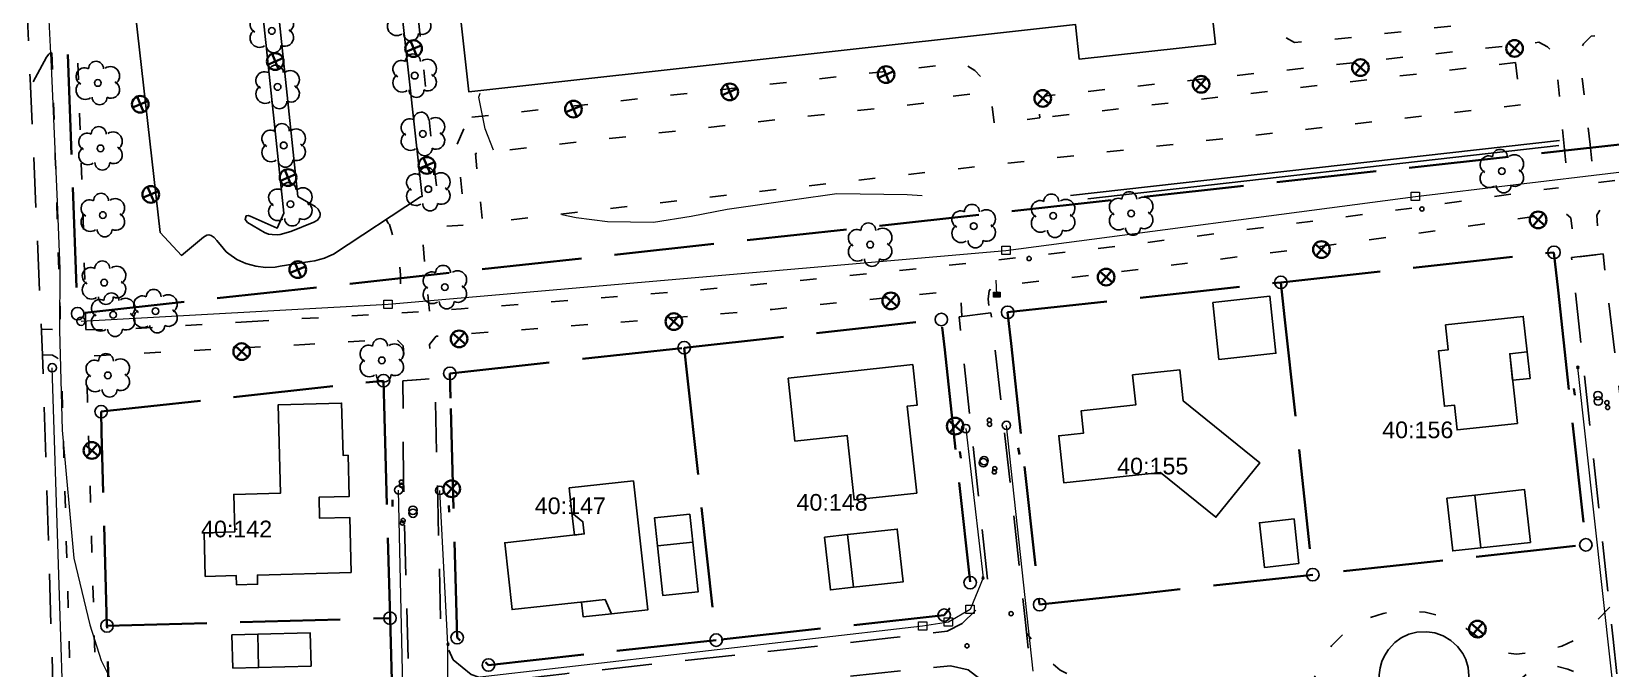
# Model space of a CAD drawing. Header units: metres. Extents: x -12 to 120691, y -61 to 6149382.
# Drawn here: x 119829.8 to 120019.4, y 6148569.7 to 6148646.1 of the extents above; entities that cross this region are included whole.
import ezdxf
from ezdxf.enums import TextEntityAlignment as Align

# ---------------------------------------------------------------- set-up
doc = ezdxf.new("R2010")
doc.units = ezdxf.units.M
for name, pattern in [('Annan_avgränsning_gångban', [6, 2, -4]), ('Annan_avgränsning_körbana', [10, 6, -4]), ('Fastighetsgräns', [16, 12, -4]), ('Heldragen__fast_', [0]), ('Heldragen__skalber__', [0]), ('Heldragen_linje', [2, 1, 1]), ('Häck', [0]), ('Stödmur', [0])]:
    doc.linetypes.add(name, pattern=pattern)
doc.layers.get('0').update_dxf_attribs({"linetype": 'CONTINUOUS'})
for name, color, linetype, lineweight in [('AV_LINE', 9, 'Heldragen__fast_', 20), ('BOSTAD.L_LINE', 9, 'Heldragen_linje', 25), ('DR_LINE', 9, 'Heldragen__fast_', 18), ('FASTGR_LINE', 7, 'Fastighetsgräns', 35), ('GÅNGBK_LINE', 9, 'Annan_avgränsning_gångban', 25), ('HÄCK.K_LINE', 9, 'Häck', 25), ('HÖJDK-1_LINE', 9, 'Heldragen_linje', 18), ('HÖJDK-2_LINE', 9, 'Heldragen_linje', 18), ('KÖRBANK_LINE', 9, 'Annan_avgränsning_körbana', 25), ('KÖRBSTK_LINE', 9, 'Heldragen_linje', 25), ('OFBYG.L_LINE', 9, 'Heldragen_linje', 25), ('SKÄRMTL_LINE', 9, 'Heldragen_linje', 25), ('STAKE_LINE', 9, 'staket', 25), ('STÖDM_LINE', 9, 'Stödmur', 25), ('TSKÄRTL_LINE', 9, 'Heldragen_linje', 25), ('TUTHU.L_LINE', 9, 'Heldragen_linje', 25), ('UTHUSL_LINE', 9, 'Heldragen_linje', 25)]:
    doc.layers.add(name, color=color, linetype=linetype, lineweight=lineweight)
for name, color, linetype in [('DAG_POINT', 3, 'CONTINUOUS'), ('DRG_POINT', 3, 'CONTINUOUS'), ('DRN_POINT', 7, 'CONTINUOUS'), ('DSP_POINT', 9, 'CONTINUOUS'), ('FASTID_POINT', 9, 'CONTINUOUS'), ('FREGNRT_TEXT', 9, 'CONTINUOUS'), ('GRÄ_POINT', 9, 'CONTINUOUS'), ('SAG_POINT', 1, 'CONTINUOUS'), ('STOLP.B_POINT', 9, 'CONTINUOUS'), ('TRÄD.LÖ_POINT', 9, 'CONTINUOUS'), ('VBP_POINT', 9, 'CONTINUOUS'), ('VSV_POINT', 5, 'CONTINUOUS')]:
    doc.layers.add(name, color=color, linetype=linetype)
doc.styles.add('ISO', font='iso.shx')
doc.styles.add('Standard_CAD', font='ARIAL.TTF', dxfattribs={"height": 0.2})
doc.linetypes.add('staket', pattern='A,15,["//",ISO,S=3,R=0,X=0,Y=-1.5],15', length=30)

# ---------------------------------------------------------------- blocks, each defined once
blk = doc.blocks.new('Cirkel')
blk.add_ellipse((0, 0), major_axis=(0.5, 0), ratio=1)
blk = doc.blocks.new('Belysningsstolpe')
at = {"color": 0, "linetype": 'Heldragen__skalber__', "lineweight": 35, "flags": 128}
for points in [[(-0.38, 0.325), (0.38, -0.325)], [(-0.325, -0.38), (0.325, 0.38)]]:
    blk.add_lwpolyline(points, dxfattribs=at)
at = {"color": 0, "linetype": 'Heldragen__skalber__', "lineweight": 35}
blk.add_circle((0, 0), 0.5, dxfattribs=at)
blk = doc.blocks.new('Gränspunkt')
at = {"color": 0, "linetype": 'Heldragen__skalber__', "lineweight": 25}
blk.add_circle((0, 0), 0.5, dxfattribs=at)
blk = doc.blocks.new('Rutnätspunkt_1')
at = {"color": 0, "linetype": 'Heldragen__skalber__', "lineweight": 25, "flags": 128}
for points in [[(-0.5, 0), (-0.08, 0)], [(0, 0.5), (0, 0.08)], [(0.5, 0), (0.08, 0)], [(0, -0.5), (0, -0.08)]]:
    blk.add_lwpolyline(points, dxfattribs=at)
blk = doc.blocks.new('LÖVTRÄD', base_point=(2, 2))
blk.add_circle((2, 2), 0.08)
for centre, radius, start, end in [((1.712, 2.192), 0.222, 59.744, 239.744), ((2, 2.352), 0.208, 0, 180), ((2.288, 2.192), 0.179, 296.565, 116.565), ((1.712, 1.808), 0.179, 116.565, 296.565), ((2.288, 1.808), 0.222, 239.744, 59.744), ((2, 1.648), 0.208, 180, 0)]:
    blk.add_arc(centre, radius, start, end)
blk = doc.blocks.new('Ventil')
at = {"color": 0, "linetype": 'Heldragen__skalber__', "lineweight": 35, "flags": 128}
blk.add_lwpolyline([(-0.4, 0), (0.4, 0)], dxfattribs=at)
blk = doc.blocks.new('DIB')
blk.add_hatch(color=0).paths.add_polyline_path([(0.3, 0, 1), (-0.3, 0, 1)], flags=0)
at = {"color": 0, "linetype": 'Heldragen__skalber__', "lineweight": 0, "flags": 128}
blk.add_lwpolyline([(0.3, 0, 1), (-0.3, 0, 1), (0.3, 0)], format="xyb", dxfattribs=at)
blk = doc.blocks.new('Rektangel')
at = {"color": 0, "linetype": 'Heldragen__skalber__', "lineweight": 0, "flags": 128}
blk.add_lwpolyline([(-0.5, -0.5), (-0.5, 0.5), (0.5, 0.5), (0.5, -0.5), (-0.5, -0.5)], dxfattribs=at)
blk = doc.blocks.new('VBP')
blk.add_hatch(color=0).paths.add_polyline_path([(0.4, -0.3), (-0.4, -0.3), (-0.4, 0.3), (0.4, 0.3)], flags=0)
at = {"color": 0, "linetype": 'Heldragen__skalber__', "lineweight": 0, "flags": 128}
blk.add_lwpolyline([(0.4, -0.3), (-0.4, -0.3), (-0.4, 0.3), (0.4, 0.3), (0.4, -0.3)], dxfattribs=at)

msp = doc.modelspace()

# ---------------------------------------------------------------- linework, layer by layer
at = {"layer": 'AV_LINE', "flags": 128}
msp.add_lwpolyline([(119945.767, 6148614.596), (119945.686, 6148616.326)], dxfattribs=at)
at = {"layer": 'BOSTAD.L_LINE', "flags": 128}
for points in [[(119999.651, 6148610.951), (120008.975, 6148611.974), (120009.441, 6148607.719), (120007.353, 6148607.491), (120008.268, 6148599.14), (120001.031, 6148598.348), (120000.704, 6148601.33), (119999.512, 6148601.2), (119998.785, 6148607.839), (119999.978, 6148607.97), (119999.651, 6148610.951)], [(119920.678, 6148604.55), (119935.668, 6148606.192), (119936.199, 6148601.342), (119935.006, 6148601.211), (119936.149, 6148590.773), (119928.614, 6148589.948), (119927.765, 6148597.701), (119921.502, 6148597.015), (119920.678, 6148604.55)], [(119965.398, 6148593.251), (119953.822, 6148591.984), (119953.202, 6148597.65), (119956.184, 6148597.976), (119955.891, 6148600.66), (119962.451, 6148601.378), (119962.059, 6148604.957), (119967.725, 6148605.577), (119968.137, 6148601.824), (119977.33, 6148594.416), (119972.06, 6148587.875), (119965.396, 6148593.245), (119965.398, 6148593.251)], [(119868.232, 6148581.246), (119856.956, 6148580.936), (119856.988, 6148579.837), (119854.439, 6148579.767), (119854.409, 6148580.867), (119850.688, 6148580.765), (119850.545, 6148586.013), (119854.244, 6148586.114), (119854.121, 6148590.612), (119859.739, 6148590.766), (119859.448, 6148601.362), (119867.073, 6148601.572), (119867.246, 6148595.296), (119867.846, 6148595.313), (119867.981, 6148590.365), (119864.361, 6148590.265), (119864.43, 6148587.744), (119868.05, 6148587.844), (119868.232, 6148581.246)], [(119902.132, 6148592.248), (119903.827, 6148576.76), (119899.493, 6148576.286), (119898.701, 6148578.01), (119887.547, 6148576.79), (119886.668, 6148584.822), (119896.212, 6148585.865), (119896.051, 6148587.336), (119894.727, 6148588.399), (119894.399, 6148591.401), (119902.132, 6148592.248)]]:
    msp.add_lwpolyline(points, dxfattribs=at)
at = {"layer": 'DR_LINE', "flags": 128}
for points in [[(119835.777, 6148611.393), (119872.655, 6148613.429), (119946.844, 6148619.887), (119996.03, 6148626.38), (120032.202, 6148630.693), (120074.72, 6148633.764)], [(119834.584, 6148535.01), (119832.31, 6148605.805)], [(120022.556, 6148480.945), (120025.267, 6148481.327), (120027.165, 6148482.033), (120028.627, 6148485.289), (120028.406, 6148489.41), (120015.53, 6148605.851)], [(119942.034, 6148598.515), (119944.104, 6148580.593)], [(119950.138, 6148569.42), (119946.914, 6148598.899)], [(119874.762, 6148551.321), (119873.92, 6148591.14)], [(119879.836, 6148572.637), (119878.855, 6148591.09)], [(119944.104, 6148580.593), (119942.539, 6148576.822), (119939.936, 6148575.301), (119936.845, 6148574.811), (119881.259, 6148568.422)], [(119879.922, 6148551.485), (119879.836, 6148572.637)]]:
    msp.add_lwpolyline(points, dxfattribs=at)
at = {"layer": 'FASTGR_LINE', "flags": 128}
for points in [[(119830.444, 6148658.638), (119833.882, 6148651.331), (119835.361, 6148612.309), (120075.709, 6148638.628)], [(119979.858, 6148616.061), (120012.662, 6148619.653), (120013.158, 6148615.118)], [(119947.052, 6148612.468), (119979.858, 6148616.061)], [(119979.858, 6148616.061), (119980.311, 6148611.923)], [(120013.158, 6148615.118), (120016.502, 6148584.571), (119983.698, 6148580.98)], [(119908.209, 6148608.215), (119939.099, 6148611.598), (119939.5, 6148607.947)], [(119947.461, 6148608.723), (119947.052, 6148612.468)], [(119980.311, 6148611.923), (119983.698, 6148580.98)], [(119880.075, 6148605.133), (119908.209, 6148608.215)], [(119908.209, 6148608.215), (119908.568, 6148604.932)], [(119939.5, 6148607.947), (119942.557, 6148580.029), (119939.426, 6148576.13), (119912.05, 6148573.133)], [(119962.151, 6148578.619), (119950.893, 6148577.387), (119947.461, 6148608.723)], [(119838.186, 6148600.546), (119872.103, 6148604.254), (119872.182, 6148601.381)], [(119880.156, 6148602.161), (119880.075, 6148605.133)], [(119908.568, 6148604.932), (119912.05, 6148573.133)], [(119912.05, 6148573.133), (119884.715, 6148570.14), (119880.946, 6148573.426), (119880.156, 6148602.161)], [(119838.253, 6148598.071), (119838.186, 6148600.546)], [(119872.182, 6148601.381), (119872.886, 6148575.766)], [(119838.892, 6148574.834), (119838.253, 6148598.071)], [(119983.698, 6148580.98), (119962.151, 6148578.619)], [(119838.892, 6148574.834), (119872.886, 6148575.766)], [(119872.886, 6148575.766), (119873.265, 6148561.939)], [(119839.339, 6148558.557), (119838.892, 6148574.834)]]:
    msp.add_lwpolyline(points, dxfattribs=at)
at = {"layer": 'GÅNGBK_LINE', "flags": 128}
for points in [[(120036.394, 6148699.829), (120036.593, 6148701.689), (120036.791, 6148702.771), (120037.824, 6148703.805), (120038.541, 6148704.402), (120040.839, 6148703.246), (120042.153, 6148702.134), (120043.712, 6148700.085), (120045.203, 6148697.025), (120046.326, 6148693.727), (120047.005, 6148689.835), (120047.842, 6148682.309), (120048.8, 6148674.104), (120049.564, 6148669.551), (120051.388, 6148664.647), (120053.161, 6148661.234), (120054.676, 6148658.774), (120054.836, 6148657.285), (120054.601, 6148656.107), (120053.954, 6148655.273), (120051.865, 6148653.877), (120048.704, 6148652.501), (120046.433, 6148651.933), (120016.573, 6148648.679), (119986.122, 6148645.204), (119981.518, 6148644.845), (119979.682, 6148645.872), (119976.963, 6148648.603), (119975.714, 6148651.202), (119975.135, 6148655.469), (119974.482, 6148660.084), (119973.451, 6148663.231), (119971.882, 6148666.026), (119970.253, 6148668.346), (119969.362, 6148669.583), (119971.192, 6148671.103), (119965.754, 6148677.878), (119963.96, 6148676.377), (119963.099, 6148677.369), (119962.486, 6148679.089), (119962.682, 6148681.263), (119963.481, 6148684.687), (119964.848, 6148687.378), (119967.445, 6148690.375), (119969.485, 6148692.337), (119973.529, 6148695.931), (119978.506, 6148696.445), (119978.733, 6148693.149)], [(119872.684, 6148663.344), (119874.547, 6148663.561), (119878.568, 6148626.528), (119876.725, 6148626.36)], [(120016.996, 6148632.603), (120015.696, 6148643.531), (120016.221, 6148644.671), (120017.124, 6148645.611), (120032.033, 6148647.283), (120045.255, 6148648.784), (120047.626, 6148649.1), (120050.548, 6148649.972), (120053.909, 6148651.574), (120055.794, 6148652.812), (120057.444, 6148653.349), (120059.23, 6148652.909), (120061.367, 6148650.66), (120063.803, 6148646.771), (120065.84, 6148641.798), (120068.742, 6148632.814)], [(119836.371, 6148610.389), (119836.027, 6148623.503), (119835.347, 6148644.033), (119835.11, 6148646.359)], [(119832.262, 6148643.606), (119832.269, 6148643.607), (119832.682, 6148631.124), (119833.256, 6148612.8), (119833.265, 6148610.396)], [(120013.895, 6148632.399), (120012.846, 6148643.397), (120011.873, 6148644.334), (120010.865, 6148644.863), (119978.647, 6148641.32), (119951.428, 6148638.413)], [(119882.728, 6148635.871), (119941.618, 6148642.386), (119943.111, 6148641.485), (119944.486, 6148640.036), (119944.939, 6148639.28), (119945.455, 6148635.168), (119950.935, 6148635.785), (119950.767, 6148637.578), (119950.885, 6148637.742), (119951.407, 6148638.386)], [(120008.062, 6148642.443), (119950.935, 6148635.785)], [(120008.062, 6148642.443), (120008.665, 6148637.351)], [(120008.665, 6148637.351), (119883.999, 6148623.19), (119883.14, 6148631.504), (119937.048, 6148637.569), (119937.004, 6148637.961), (119944.984, 6148638.928)], [(119877.644, 6148612.601), (119877.174, 6148617.091), (119876.813, 6148621.058), (119877.213, 6148621.611), (119878.621, 6148622.617), (119878.933, 6148622.732), (119881.938, 6148622.961), (119880.929, 6148632.557), (119882.217, 6148635.518), (119882.686, 6148635.86)], [(120072.633, 6148633.571), (120075.262, 6148627.767), (120072.511, 6148626.513), (120072.443, 6148626.704), (120071.708, 6148628.8), (120071.018, 6148629.429), (120070.272, 6148629.716), (120064.13, 6148629.275), (120048.853, 6148628.213), (120032.805, 6148626.674), (120018.35, 6148624.956), (120017.803, 6148624.118), (120017.951, 6148622.263), (120018.273, 6148619.434), (120015.132, 6148619.077), (120014.897, 6148621.848), (120014.707, 6148623.82), (120013.946, 6148624.437), (120012.347, 6148624.236), (119996.266, 6148621.95), (119981.239, 6148619.933), (119958.11, 6148617.041), (119945.299, 6148615.564), (119944.82, 6148615.06), (119944.723, 6148614.028), (119944.932, 6148612.384), (119941.552, 6148611.955), (119941.469, 6148613.592), (119941.262, 6148614.495), (119940.858, 6148615.051), (119938.903, 6148614.857), (119918.776, 6148612.811), (119900.609, 6148611.294), (119878.428, 6148609.594), (119877.62, 6148608.593), (119877.944, 6148604.511), (119874.751, 6148604.258), (119874.462, 6148608.456), (119873.635, 6148609.284), (119862.666, 6148608.599)], [(120013.895, 6148632.399), (120014.356, 6148627.563), (120013.207, 6148627.415)], [(120016.996, 6148632.603), (120017.547, 6148627.973), (120018.007, 6148628.032)], [(120018.007, 6148628.032), (120024.782, 6148628.903), (120040.47, 6148630.551), (120059.309, 6148631.913), (120066.448, 6148632.424), (120068.742, 6148632.814)], [(119856.32, 6148611.369), (119873.554, 6148612.342), (119881.428, 6148612.885), (119898.119, 6148614.183), (119914.303, 6148615.523), (119933.658, 6148617.448), (119945.513, 6148618.697), (119961.338, 6148620.516), (119996.393, 6148625.06), (120009.639, 6148626.957), (120013.207, 6148627.415)], [(119872.404, 6148623.589), (119872.661, 6148623.177), (119872.811, 6148622.993), (119873.441, 6148620.924), (119874.008, 6148618.276), (119874.124, 6148616.981), (119874.227, 6148613.277), (119874.146, 6148612.712), (119873.907, 6148612.368)], [(119856.32, 6148611.369), (119841.145, 6148610.441), (119835.165, 6148610.364), (119831.029, 6148610.446)], [(119831.152, 6148607.371), (119832.34, 6148607.324), (119832.89, 6148607.014), (119833.021, 6148606.881), (119833.421, 6148606.161), (119835.076, 6148546.179), (119836.478, 6148495.023), (119836.707, 6148488.536), (119836.817, 6148475.378), (119836.924, 6148473.632), (119837.086, 6148472.493), (119837.489, 6148471.305), (119838.226, 6148470.001), (119839.721, 6148468.476), (119843.019, 6148465.936), (119844.55, 6148464.417), (119845.002, 6148463.641), (119845.264, 6148462.999), (119845.502, 6148462.275), (119845.684, 6148460.833)], [(119848.866, 6148461.202), (119848.357, 6148463.231), (119847.882, 6148464.773), (119846.858, 6148466.409), (119845.361, 6148467.979), (119841.069, 6148471.298), (119840.76, 6148471.604), (119840.215, 6148472.297), (119839.888, 6148473.31), (119839.757, 6148486.153), (119838.184, 6148545.38), (119836.433, 6148606.282), (119837.277, 6148607.24), (119838.241, 6148607.287), (119862.666, 6148608.599)], [(120019.359, 6148577.075), (120017.495, 6148575.145), (120016.818, 6148574.444), (120016.142, 6148573.738), (120015.307, 6148573.195), (120013.629, 6148572.412), (120011.827, 6148572.017), (120009.769, 6148571.644), (120008.182, 6148571.459), (120006.593, 6148571.608), (120005.411, 6148572.088), (120004.106, 6148573.082), (120002.112, 6148574.519), (119999.778, 6148575.856), (119997.211, 6148576.487), (119994.495, 6148576.663), (119992.16, 6148576.335), (119989.798, 6148575.596), (119987.729, 6148574.212), (119985.957, 6148572.44), (119984.514, 6148570.215), (119983.639, 6148567.956), (119983.268, 6148565.593), (119983.169, 6148563.395), (119983.052, 6148562.697), (119982.706, 6148562.547), (119981.757, 6148562.538), (119980.371, 6148562.904), (119976.658, 6148564.018), (119973.261, 6148564.791), (119967.694, 6148566.072), (119962.759, 6148566.892), (119957.279, 6148568.126), (119955.159, 6148568.669), (119953.354, 6148569.508), (119951.919, 6148570.79), (119950.912, 6148572.018), (119949.345, 6148573.928)], [(120021.951, 6148553.093), (120020.67, 6148552.798), (120019.776, 6148552.592), (120018.551, 6148552.775), (120017.127, 6148553.261), (120015.569, 6148554.11), (120014.043, 6148555.114), (120012.339, 6148556.332), (120011.093, 6148557.359), (120009.865, 6148558.542), (120008.655, 6148559.866), (120007.769, 6148561.136), (120007.319, 6148562.486), (120007.13, 6148564.133), (120007.203, 6148565.536), (120007.531, 6148566.765), (120008.416, 6148568.236), (120009.568, 6148569.203), (120010.771, 6148569.774), (120011.939, 6148570.03), (120013.092, 6148569.956), (120014.316, 6148569.647), (120016.121, 6148568.946), (120017.855, 6148567.869), (120018.488, 6148567.314), (120020.617, 6148565.451)]]:
    msp.add_lwpolyline(points, dxfattribs=at)
at = {"layer": 'HÄCK.K_LINE', "flags": 128}
msp.add_lwpolyline([(120013.332, 6148633.088), (119954.61, 6148626.464)], dxfattribs=at)
at = {"layer": 'HÖJDK-1_LINE', "flags": 128}
for points in [[(119885.303, 6148631.924), (119884.293, 6148634.48), (119883.548, 6148638.294), (119883.693, 6148638.76)], [(119936.775, 6148626.429), (119934.992, 6148626.578), (119926.534, 6148626.675), (119921.445, 6148625.953), (119913.385, 6148624.793), (119909.05, 6148623.947), (119904.507, 6148623.255), (119899, 6148623.334), (119895.233, 6148623.799), (119893.502, 6148624.162)]]:
    msp.add_lwpolyline(points, dxfattribs=at)
at = {"layer": 'HÖJDK-2_LINE', "flags": 128}
msp.add_lwpolyline([(119829.875, 6148772.118), (119830.184, 6148770.974), (119831.714, 6148768.667), (119833.715, 6148767.47), (119835.693, 6148766.875), (119838.835, 6148766.489), (119842.811, 6148765.791), (119844.073, 6148764.934), (119844.686, 6148763.818), (119844.993, 6148761.935), (119843.888, 6148759.638), (119842.002, 6148757.924), (119839.311, 6148752.85), (119839.565, 6148749.779), (119839.783, 6148748.307), (119839.443, 6148746.977), (119839.451, 6148745.021), (119840.092, 6148743.56), (119841.364, 6148742.732), (119845.342, 6148740.586), (119847.442, 6148739.401), (119849.269, 6148737.491), (119850.985, 6148734.862), (119851.299, 6148732.163), (119850.603, 6148728.725), (119848.645, 6148725.786), (119846.456, 6148724.18), (119843.555, 6148722.436), (119842.599, 6148721.641), (119840.574, 6148719.692), (119839.075, 6148717.964), (119837.873, 6148716.137), (119837.156, 6148714.431), (119837.471, 6148713.512), (119838.558, 6148713.22), (119840.91, 6148713.482), (119844.279, 6148714.126), (119847.373, 6148714.018), (119848.585, 6148713.014), (119849.053, 6148711.442), (119849.016, 6148709.214), (119848.337, 6148706.716), (119847.262, 6148704.516), (119845.947, 6148702.59), (119844.622, 6148700.874), (119843.584, 6148699.778), (119842.269, 6148699.14), (119840.85, 6148698.177), (119838.73, 6148697.007), (119836.475, 6148696.324), (119835.1, 6148696.097), (119832.907, 6148695.243), (119831.443, 6148694.249), (119830.162, 6148692.7), (119829.629, 6148690.005), (119829.618, 6148686.515), (119830.26, 6148682.601), (119831.365, 6148675.556), (119831.318, 6148674.554), (119831.07, 6148662.6), (119831.774, 6148649.925), (119832.211, 6148641.107), (119832.894, 6148625.71), (119833.244, 6148617.664), (119833.194, 6148610.338), (119833.504, 6148598.321), (119834.921, 6148582.97), (119836.834, 6148574.976), (119838.179, 6148570.702), (119840.101, 6148566.859), (119841.704, 6148563.105), (119843.266, 6148559.405)], dxfattribs=at)
at = {"layer": 'KÖRBANK_LINE', "flags": 128}
for points in [[(119835.322, 6148465.137), (119833.976, 6148502.13), (119833.24, 6148534.785), (119832.343, 6148569.543), (119831.152, 6148607.371), (119829.663, 6148640.503), (119828.449, 6148667.906), (119827.662, 6148689.429), (119826.532, 6148709.179), (119825.325, 6148724.918), (119824.494, 6148741.201), (119823.263, 6148758.635), (119821.781, 6148773.738), (119819.949, 6148787.827), (119817.467, 6148804.969), (119814.704, 6148821.245), (119813.244, 6148829.826), (119811.278, 6148840.785), (119808.144, 6148854.019), (119805.818, 6148864.137), (119802.439, 6148875.731), (119800.625, 6148882.054), (119798.839, 6148888.394)], [(119830.046, 6148640.101), (119831.618, 6148643.083), (119831.9, 6148643.446), (119832.048, 6148643.565), (119832.262, 6148643.606)], [(119862.519, 6148462.67), (119869.132, 6148463.389), (119873.362, 6148463.826), (119875.196, 6148464.837), (119876.774, 6148466.148), (119877.539, 6148468.453), (119877.605, 6148482.801), (119876.689, 6148512.479), (119875.681, 6148546.593), (119874.484, 6148592.486), (119874.426, 6148604.233), (119878.262, 6148604.537), (119878.616, 6148590.003), (119879.003, 6148573.88), (119880.468, 6148570.767), (119882.638, 6148569.003), (119884.971, 6148568.187), (119889.644, 6148568.601), (119893.883, 6148569.089), (119933.02, 6148573.387), (119939.775, 6148574.184), (119941.591, 6148575.139), (119943.191, 6148576.667), (119944.236, 6148578.675), (119944.633, 6148580.4), (119942.738, 6148597.934), (119941.231, 6148611.913), (119945.043, 6148612.398), (119947.801, 6148588.137), (119949.201, 6148575.256), (119953.714, 6148533.551), (119955.688, 6148515.578), (119958.969, 6148485.651), (119959.944, 6148477.611), (119961.331, 6148475.167), (119962.964, 6148473.96), (119965.349, 6148473.401), (119993.661, 6148476.705), (120019.695, 6148479.5), (120023.59, 6148479.844), (120025.248, 6148479.989), (120027.592, 6148481.461), (120028.785, 6148483.229), (120029.427, 6148485.398), (120029.13, 6148487.767), (120025.459, 6148520.588), (120019.776, 6148573.253), (120014.785, 6148619.037), (120018.556, 6148619.466), (120020.641, 6148601.948), (120022.099, 6148588.514), (120022.59, 6148587.643), (120023.997, 6148585.61), (120026.444, 6148584.257), (120028.189, 6148583.852), (120059.589, 6148587.295), (120079.512, 6148589.388), (120080.51, 6148589.621), (120081.246, 6148590.442), (120082.455, 6148592.119), (120083.541, 6148594.321), (120083.941, 6148596.699), (120077.259, 6148613.3), (120072.2, 6148626.378), (120075.648, 6148627.862), (120111.307, 6148540.162), (120129.156, 6148496.221), (120130.455, 6148493.199), (120131.847, 6148490.461), (120133.28, 6148489.285), (120134.328, 6148489.312), (120138.94, 6148489.251)], [(119947.218, 6148556.293), (119950.808, 6148523.654), (119954.276, 6148491.563), (119955.875, 6148476.838), (119955.01, 6148474.609), (119953.133, 6148472.858), (119951.49, 6148472.111), (119941.587, 6148471.071), (119917.69, 6148468.534), (119903.581, 6148467.102), (119894.399, 6148466.053), (119885.43, 6148465.053), (119883.869, 6148466.343), (119882.175, 6148468.838), (119881.747, 6148471.336), (119881.451, 6148484.818), (119880.541, 6148518.323), (119879.287, 6148558.699), (119880.052, 6148560.797), (119881.918, 6148562.981), (119883.45, 6148563.867), (119926.193, 6148568.615), (119940.201, 6148570.057), (119942.299, 6148569.561), (119944.822, 6148567.601), (119946.212, 6148565.49), (119947.218, 6148556.293)]]:
    msp.add_lwpolyline(points, dxfattribs=at)
at = {"layer": 'KÖRBSTK_LINE', "flags": 128}
for points in [[(119841.214, 6148652.448), (119843.08, 6148654.234), (119844.389, 6148654.26), (119844.366, 6148652.958), (119842.028, 6148650.707), (119845.283, 6148622.059), (119847.836, 6148619.293), (119850.477, 6148621.496), (119850.879, 6148621.708), (119851.139, 6148621.766), (119851.397, 6148621.672), (119851.749, 6148621.429), (119852.08, 6148621.077), (119852.851, 6148620.157), (119853.219, 6148619.714), (119853.514, 6148619.483), (119854.489, 6148618.814), (119855.58, 6148618.324), (119856.75, 6148617.992), (119857.919, 6148617.84), (119859.109, 6148617.892), (119859.707, 6148618.003), (119863.255, 6148618.546), (119863.844, 6148618.648), (119864.396, 6148618.79), (119865.006, 6148618.969), (119865.546, 6148619.209), (119866.092, 6148619.443), (119876.524, 6148626.322), (119876.725, 6148626.36), (119872.678, 6148663.324)], [(119861.815, 6148626.373), (119863.893, 6148625.167), (119864.246, 6148624.849), (119864.478, 6148624.381), (119864.498, 6148624.159), (119864.441, 6148623.92), (119864.167, 6148623.541), (119863.753, 6148623.277), (119860.988, 6148622.165), (119859.675, 6148621.802), (119859.318, 6148621.755), (119858.739, 6148621.804), (119858.293, 6148621.847), (119857.801, 6148622.047), (119855.755, 6148623.259), (119855.589, 6148623.446), (119855.479, 6148623.607), (119855.624, 6148624.052), (119855.861, 6148624.077), (119856.078, 6148624.002), (119859.328, 6148622.559), (119860.129, 6148624.342), (119856.677, 6148656.987), (119854.077, 6148658.398), (119853.701, 6148658.741), (119853.583, 6148659.194), (119853.571, 6148659.663), (119853.663, 6148660.143), (119853.79, 6148660.363), (119854.051, 6148660.752), (119854.464, 6148661.03), (119858.868, 6148662.884), (119859.347, 6148663), (119860.136, 6148663.05), (119860.411, 6148662.977), (119861.551, 6148662.621), (119861.863, 6148662.489), (119862.44, 6148662.157), (119862.811, 6148661.845), (119863.054, 6148661.446), (119863.105, 6148660.98), (119863.041, 6148660.545), (119862.72, 6148660.153), (119862.305, 6148659.944), (119861.865, 6148659.865), (119861.358, 6148659.928), (119859.26, 6148660.953), (119858.376, 6148659.112), (119859.069, 6148652.581)], [(119861.815, 6148626.373), (119859.069, 6148652.581)]]:
    msp.add_lwpolyline(points, dxfattribs=at)
at = {"layer": 'OFBYG.L_LINE', "flags": 128}
msp.add_lwpolyline([(119952.001, 6148703.471), (119939.284, 6148702.057), (119938.889, 6148705.635), (119920.864, 6148703.623), (119921.259, 6148700.044), (119908.53, 6148698.658), (119911.294, 6148673.5), (119909.177, 6148673.266), (119905.928, 6148669.2), (119906.162, 6148667.083), (119879.536, 6148664.134), (119882.345, 6148638.934), (119955.189, 6148647.011), (119955.649, 6148642.837), (119971.999, 6148644.641), (119970.206, 6148660.892), (119962.463, 6148660.038), (119961.019, 6148673.118), (119955.513, 6148672.51), (119952.001, 6148703.471)], dxfattribs=at)
at = {"layer": 'SKÄRMTL_LINE', "flags": 128}
for points in [[(119971.68, 6148613.656), (119972.431, 6148606.808), (119979.279, 6148607.557), (119978.53, 6148614.407), (119971.68, 6148613.656)], [(120003.173, 6148590.535), (120009.138, 6148591.188), (120009.833, 6148584.846), (120003.868, 6148584.192), (120003.173, 6148590.535)], [(119927.841, 6148585.806), (119933.805, 6148586.46), (119934.499, 6148580.118), (119928.535, 6148579.464), (119927.841, 6148585.806)]]:
    msp.add_lwpolyline(points, dxfattribs=at)
at = {"layer": 'STAKE_LINE', "flags": 128}
msp.add_lwpolyline([(119956.695, 6148626.095), (120013.27, 6148632.463)], dxfattribs=at)
at = {"layer": 'STÖDM_LINE', "flags": 128}
msp.add_lwpolyline([(120002.404, 6148567.93), (120002.213, 6148567.027), (120001.917, 6148566.296), (120001.489, 6148565.562), (120000.872, 6148564.856), (120000.15, 6148564.266), (119999.483, 6148563.848), (119998.757, 6148563.599), (119997.981, 6148563.429), (119997.194, 6148563.353), (119996.354, 6148563.399), (119995.804, 6148563.507), (119995.244, 6148563.686), (119994.806, 6148563.895), (119994.474, 6148564.071), (119993.719, 6148564.625), (119993.059, 6148565.216), (119992.557, 6148565.854), (119992.039, 6148566.86), (119991.76, 6148567.914), (119991.686, 6148568.964), (119991.775, 6148569.821), (119992.007, 6148570.561), (119992.334, 6148571.242), (119992.789, 6148572), (119993.555, 6148572.854), (119994.318, 6148573.418), (119995.246, 6148573.824), (119996.197, 6148574.073), (119997.383, 6148574.12), (119998.352, 6148574.018), (119999.366, 6148573.646), (120000.285, 6148573.077), (120001.081, 6148572.382), (120001.713, 6148571.525), (120002.081, 6148570.816), (120002.367, 6148569.854), (120002.448, 6148568.853), (120002.404, 6148567.93)], dxfattribs=at)
at = {"layer": 'TSKÄRTL_LINE', "flags": 128}
for points in [[(120009.441, 6148607.719), (120009.79, 6148604.539), (120007.702, 6148604.31), (120007.353, 6148607.491), (120009.441, 6148607.719)], [(119894.727, 6148588.399), (119895.018, 6148585.734), (119896.212, 6148585.865), (119896.051, 6148587.336), (119894.727, 6148588.399)], [(119909.254, 6148584.899), (119909.906, 6148578.934), (119905.652, 6148578.469), (119904.999, 6148584.433), (119909.254, 6148584.899)], [(119895.897, 6148577.703), (119896.094, 6148575.914), (119899.493, 6148576.286), (119898.701, 6148578.01), (119895.897, 6148577.703)], [(119856.997, 6148573.829), (119863.295, 6148574), (119863.403, 6148570.011), (119857.105, 6148569.84), (119856.997, 6148573.829)]]:
    msp.add_lwpolyline(points, dxfattribs=at)
at = {"layer": 'TUTHU.L_LINE', "flags": 128}
for points in [[(119999.814, 6148590.167), (120003.173, 6148590.535), (120003.868, 6148584.192), (120000.509, 6148583.825), (119999.814, 6148590.167)], [(119925.077, 6148585.502), (119927.841, 6148585.806), (119928.535, 6148579.464), (119925.771, 6148579.162), (119925.077, 6148585.502)]]:
    msp.add_lwpolyline(points, dxfattribs=at)
at = {"layer": 'UTHUSL_LINE', "flags": 128}
for points in [[(119908.886, 6148588.258), (119909.254, 6148584.899), (119904.999, 6148584.433), (119904.631, 6148587.793), (119908.886, 6148588.258)], [(119982.044, 6148582.306), (119981.457, 6148587.665), (119977.302, 6148587.209), (119977.888, 6148581.852), (119982.044, 6148582.306)], [(119854.007, 6148569.759), (119853.898, 6148573.744), (119856.997, 6148573.829), (119857.105, 6148569.84), (119854.007, 6148569.759)]]:
    msp.add_lwpolyline(points, dxfattribs=at)

# ---------------------------------------------------------------- block references
at = {"layer": 'DAG_POINT', "xscale": 0.5, "yscale": 0.5}
for p in [(119996.803, 6148624.857), (119949.633, 6148618.917), (120019.025, 6148601.625), (119944.864, 6148599.515), (120019.124, 6148601.04), (119944.885, 6148599.025), (119874.24, 6148592.09), (119945.449, 6148593.316), (119945.509, 6148593.696), (119874.25, 6148591.7), (119874.364, 6148587.19), (119874.454, 6148587.48), (119947.472, 6148576.308), (119942.175, 6148572.444)]:
    msp.add_blockref('Cirkel', p, dxfattribs=at)
at = {"layer": 'DRG_POINT'}
for p in [(119835.777, 6148611.393), (119832.31, 6148605.805), (119942.034, 6148598.515), (119946.914, 6148598.899), (119873.92, 6148591.14), (119878.855, 6148591.09)]:
    msp.add_blockref('Cirkel', p, dxfattribs=at)
at = {"layer": 'DRN_POINT'}
for p in [(119996.03, 6148626.38), (119946.844, 6148619.887), (119872.655, 6148613.429), (119942.539, 6148576.822), (119936.845, 6148574.811), (119939.936, 6148575.301)]:
    msp.add_blockref('Rektangel', p, dxfattribs=at)
at = {"layer": 'DSP_POINT', "xscale": 0.5, "yscale": 0.5}
for p in [(120015.53, 6148605.851), (119944.104, 6148580.593), (119879.836, 6148572.637)]:
    msp.add_blockref('DIB', p, dxfattribs=at)
at = {"layer": 'FASTID_POINT', "xscale": 0.1000000014901161, "yscale": 0.1000000014901161}
for p in [(119996.309, 6148598.362), (119964.483, 6148594.016), (119894.537, 6148589.244), (119925.975, 6148589.662), (119854.457, 6148586.462)]:
    msp.add_blockref('Rutnätspunkt_1', p, dxfattribs=at)
at = {"layer": 'GRÄ_POINT', "xscale": 1.500000000076728, "yscale": 1.5, "rotation": 63.45294354166514}
for p in [(120012.662, 6148619.653), (119979.858, 6148616.061), (119835.361, 6148612.309), (119947.052, 6148612.468), (119939.099, 6148611.598), (119908.209, 6148608.215), (119880.075, 6148605.133), (119872.103, 6148604.254), (119838.186, 6148600.546), (120016.502, 6148584.571), (119942.557, 6148580.029), (119983.698, 6148580.979), (119939.426, 6148576.13), (119950.893, 6148577.387), (119838.892, 6148574.834), (119872.886, 6148575.766), (119880.946, 6148573.426), (119912.05, 6148573.133), (119884.715, 6148570.14)]:
    msp.add_blockref('Gränspunkt', p, dxfattribs=at)
at = {"layer": 'SAG_POINT'}
for p in [(120017.941, 6148602.47), (120017.977, 6148601.811), (119944.138, 6148594.415), (119944.228, 6148594.665), (119875.633, 6148588.711), (119875.643, 6148588.361)]:
    msp.add_blockref('Cirkel', p, dxfattribs=at)
at = {"layer": 'STOLP.B_POINT', "xscale": 1.999999999824593, "yscale": 2, "rotation": 63.45294353769034}
for p in [(119875.712, 6148644.108), (119859.107, 6148642.556), (119932.457, 6148640.994), (119913.681, 6148638.919), (119842.89, 6148637.428), (119894.913, 6148636.855), (119877.308, 6148630.093), (119860.635, 6148628.635), (119844.151, 6148626.612), (119861.81, 6148617.584)]:
    msp.add_blockref('Belysningsstolpe', p, dxfattribs=at)
at = {"layer": 'STOLP.B_POINT', "xscale": 2, "yscale": 2}
for p in [(120007.936, 6148644.137), (119989.423, 6148641.823), (119970.285, 6148639.822), (119951.271, 6148638.133), (120010.762, 6148623.561), (119984.744, 6148619.995), (119958.88, 6148616.694), (119933.023, 6148613.84), (119906.971, 6148611.351), (119881.178, 6148609.278), (119855.066, 6148607.75), (119940.754, 6148598.809), (119837.085, 6148595.89), (119880.291, 6148591.291), (120003.466, 6148574.459)]:
    msp.add_blockref('Belysningsstolpe', p, dxfattribs=at)
at = {"layer": 'TRÄD.LÖ_POINT', "xscale": 4.999999999984553, "yscale": 5, "rotation": 63.45294353992604}
for p in [(119875.188, 6148647.642), (119858.686, 6148646.226), (119837.792, 6148639.981), (119875.844, 6148640.863), (119859.383, 6148639.509), (119860.111, 6148632.495), (119876.834, 6148633.867), (119838.119, 6148632.139), (120006.404, 6148629.404), (119877.484, 6148627.248), (119860.918, 6148625.436), (119838.393, 6148624.135), (119942.978, 6148622.807), (119952.514, 6148624.047), (119961.886, 6148624.323), (119930.539, 6148620.584), (119838.542, 6148616.024), (119879.474, 6148615.486), (119839.638, 6148612.175), (119844.717, 6148612.604), (119871.904, 6148606.7), (119838.987, 6148604.902)]:
    msp.add_blockref('LÖVTRÄD', p, dxfattribs=at)
at = {"layer": 'VBP_POINT'}
msp.add_blockref('VBP', (119945.767, 6148614.596), dxfattribs=at)
at = {"layer": 'VSV_POINT'}
for p, rotation in [((120015.111, 6148602.92), 278.9700167815529), ((119948.397, 6148595.808), 279.9314399551146), ((119941.379, 6148595.365), 278.3540871548496), ((119873.165, 6148589.571), 90.19444315149094), ((119879.964, 6148588.9), 92.13677007560179)]:
    msp.add_blockref('Ventil', p, dxfattribs=dict(at, rotation=rotation))

# ---------------------------------------------------------------- texts
at = {"layer": 'FREGNRT_TEXT', "style": 'Standard_CAD'}
for s, p in [('40:156', (119996.309, 6148598.362)), ('40:155', (119964.483, 6148594.016)), ('40:147', (119894.537, 6148589.244)), ('40:148', (119925.975, 6148589.662)), ('40:142', (119854.457, 6148586.462))]:
    msp.add_text(s, height=2, dxfattribs=at).set_placement(p, align=Align.MIDDLE_CENTER)

doc.saveas('drawing.dxf')
